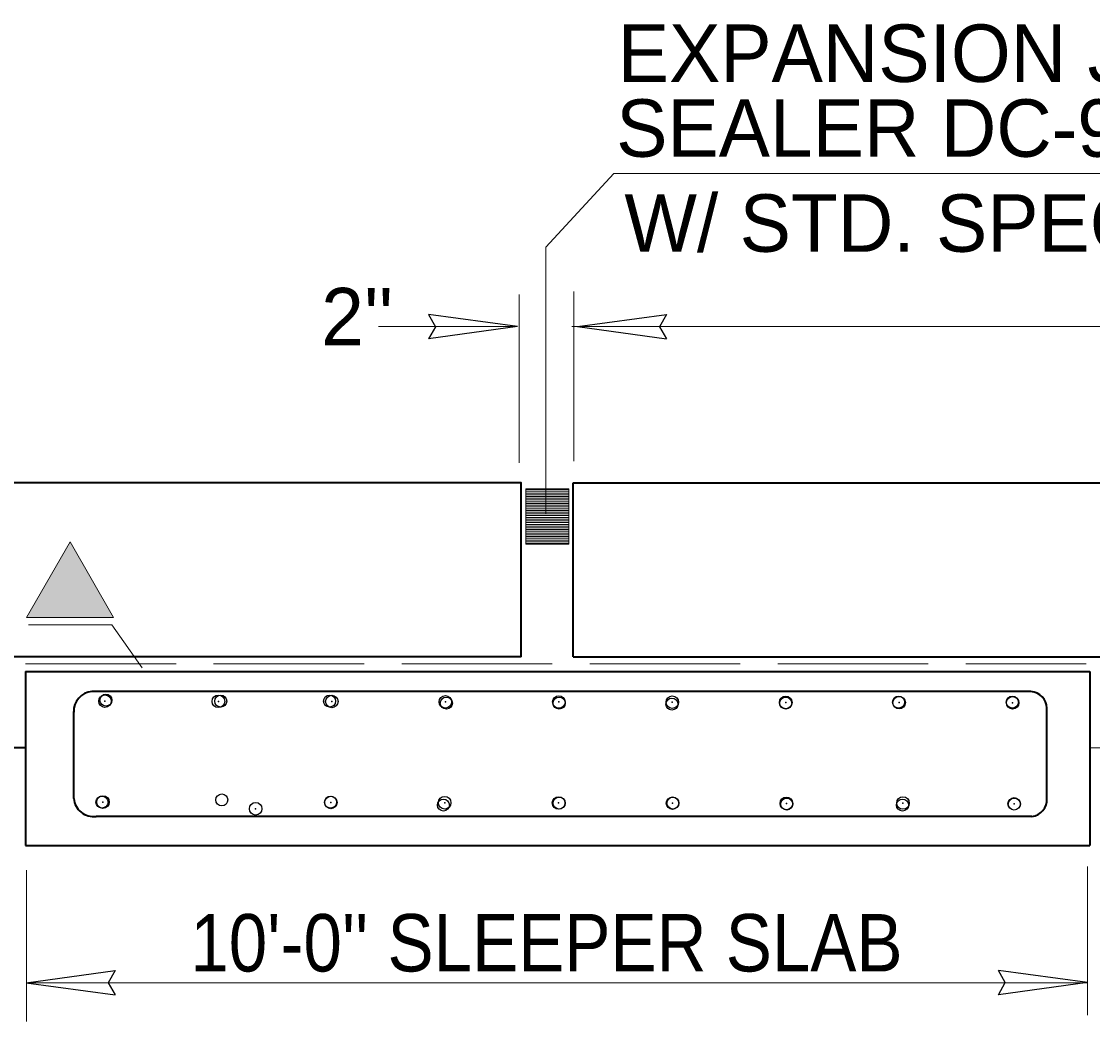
# Model space of a CAD drawing. Extents: x 34103 to 34476, y -22046 to -21727.
# Drawn here: x 34160.81 to 34177.9, y -21961.6 to -21945.64 of the extents above; entities that cross this region are included whole.
import ezdxf

# ---------------------------------------------------------------- set-up
doc = ezdxf.new("R2010")
doc.units = 0
doc.header["$LTSCALE"] = 0.4
doc.header["$PDMODE"] = 32
doc.header["$PDSIZE"] = 0.2
doc.linetypes.add('LONG_DASHED', pattern=[7.5, 6, -1.5])
doc.layers.add('1', color=7, linetype='Continuous', lineweight=25)

msp = doc.modelspace()

# ---------------------------------------------------------------- hatches: boundary and pattern name
at = {"layer": '1'}
msp.add_hatch(color=256, dxfattribs=at).paths.add_polyline_path([(34161.5839, -21953.948), (34162.2797, -21955.1531), (34160.8882, -21955.1531)])

# ---------------------------------------------------------------- linework, layer by layer
at = {"layer": '1', "lineweight": 13}
for p, q in [((34170.2598, -21948.0683), (34189.0961, -21948.0683)), ((34168.7482, -21952.6848), (34168.7482, -21950.003)), ((34169.6196, -21952.6583), (34169.6196, -21949.95)), ((34166.5039, -21950.5115), (34168.7243, -21950.5115)), ((34219.9551, -21950.5115), (34169.5906, -21950.5115)), ((34168.8547, -21953.113), (34169.5387, -21953.113)), ((34168.8547, -21953.1407), (34169.5387, -21953.1407)), ((34168.8547, -21953.1684), (34169.5387, -21953.1684)), ((34168.8547, -21953.1963), (34169.5387, -21953.1963)), ((34168.8547, -21953.224), (34169.5387, -21953.224)), ((34168.8547, -21953.2518), (34169.5387, -21953.2518)), ((34168.8547, -21953.2796), (34169.5387, -21953.2796)), ((34168.8547, -21953.3074), (34169.5387, -21953.3074)), ((34168.8547, -21953.3351), (34169.5387, -21953.3351)), ((34168.8547, -21953.3631), (34169.5387, -21953.3631)), ((34168.8547, -21953.3907), (34169.5387, -21953.3907)), ((34168.8547, -21953.4185), (34169.5387, -21953.4185)), ((34168.8547, -21953.4462), (34169.5387, -21953.4462)), ((34168.8547, -21953.4741), (34169.5387, -21953.4741)), ((34168.8547, -21953.5018), (34169.5387, -21953.5018)), ((34168.8547, -21953.5296), (34169.5387, -21953.5296)), ((34168.8547, -21953.5574), (34169.5387, -21953.5574)), ((34168.8547, -21953.5853), (34169.5387, -21953.5853)), ((34168.8547, -21953.6129), (34169.5387, -21953.6129)), ((34168.8547, -21953.6407), (34169.5387, -21953.6407)), ((34168.8547, -21953.6686), (34169.5387, -21953.6686)), ((34168.8547, -21953.6963), (34169.5387, -21953.6963)), ((34168.8547, -21953.724), (34169.5387, -21953.724)), ((34168.8547, -21953.7518), (34169.5387, -21953.7518)), ((34168.8547, -21953.7797), (34169.5387, -21953.7797)), ((34168.8547, -21953.8074), (34169.5387, -21953.8074)), ((34168.8547, -21953.8353), (34169.5387, -21953.8353)), ((34168.8547, -21953.8629), (34169.5387, -21953.8629)), ((34168.8547, -21953.8907), (34169.5387, -21953.8907)), ((34168.8547, -21953.9186), (34169.5387, -21953.9186)), ((34168.8547, -21953.9463), (34169.5387, -21953.9463)), ((34168.8547, -21953.9741), (34169.5387, -21953.9741)), ((34177.8527, -21957.2341), (34212.9358, -21957.2341)), ((34160.8911, -21961.6034), (34160.8911, -21959.1853)), ((34177.8141, -21961.502), (34177.8141, -21959.1303)), ((34177.8141, -21960.9828), (34160.8838, -21960.9828))]:
    msp.add_line(p, q, dxfattribs=at)
at = {"layer": '1'}
for p, q in [((34168.724, -21950.5122), (34167.3047, -21950.3173)), ((34169.6797, -21950.5122), (34171.0991, -21950.3173)), ((34168.724, -21950.5122), (34167.3047, -21950.7072)), ((34169.6797, -21950.5122), (34171.0991, -21950.7072)), ((34160.8841, -21960.9836), (34162.3034, -21960.7886)), ((34177.8138, -21960.9822), (34176.3944, -21960.7872)), ((34160.8841, -21960.9836), (34162.3034, -21961.1787)), ((34177.8138, -21960.9822), (34176.3944, -21961.1772))]:
    msp.add_line(p, q, dxfattribs=at)
at = {"layer": '1', "lineweight": 35}
for p, q in [((34169.6128, -21953.004), (34220.887, -21953.004)), ((34169.6128, -21955.7819), (34169.6128, -21953.004)), ((34168.7793, -21955.7819), (34147.5537, -21955.7819)), ((34169.6128, -21955.7819), (34220.887, -21955.7819)), ((34160.8744, -21956.0145), (34160.8744, -21958.7922)), ((34160.8744, -21956.0145), (34177.8527, -21956.0145)), ((34177.8527, -21956.0145), (34177.8527, -21958.7922)), ((34176.9119, -21956.3377), (34161.9328, -21956.3377)), ((34161.6437, -21958.0444), (34161.6437, -21956.6564)), ((34177.1689, -21958.065), (34177.1689, -21956.595)), ((34160.8744, -21957.2341), (34147.1835, -21957.2341)), ((34176.9265, -21958.328), (34162.0012, -21958.328)), ((34160.8744, -21958.7922), (34177.8527, -21958.7922))]:
    msp.add_line(p, q, dxfattribs=at)
at = {"layer": '1', "linetype": 'LONG_DASHED', "lineweight": 13}
msp.add_line((34160.8748, -21955.8928), (34177.7949, -21955.8928), dxfattribs=at)
at = {"layer": '1', "lineweight": 13}
for points in [[(34169.1766, -21953.5035), (34169.1766, -21949.2426), (34170.2598, -21948.0683)], [(34160.9216, -21955.271), (34162.2492, -21955.271), (34162.733, -21955.9568)]]:
    msp.add_lwpolyline(points, dxfattribs=at)
at = {"layer": '1'}
for points in [[(34167.3047, -21950.3173), (34167.4145, -21950.5143), (34167.3047, -21950.7072)], [(34171.0991, -21950.3173), (34170.9891, -21950.5143), (34171.0991, -21950.7072)], [(34162.3034, -21960.7886), (34162.1935, -21960.9857), (34162.3034, -21961.1787)], [(34176.3944, -21961.1772), (34176.5043, -21960.9803), (34176.3944, -21960.7872)]]:
    msp.add_lwpolyline(points, dxfattribs=at)
at = {"layer": '1', "lineweight": 35}
msp.add_lwpolyline([(34168.7793, -21955.7819), (34168.7793, -21953.004), (34147.1835, -21953.004)], dxfattribs=at)
at = {"layer": '1', "lineweight": 13}
for points in [[(34168.8547, -21953.9865), (34169.5387, -21953.9865), (34169.5387, -21953.1009), (34168.8547, -21953.1009)], [(34161.5839, -21953.948), (34162.2797, -21955.1531), (34160.8882, -21955.1531)]]:
    msp.add_lwpolyline(points, close=True, dxfattribs=at)
at = {"layer": '1'}
for centre in [(34162.157, -21956.4735), (34163.9881, -21956.4893), (34165.7245, -21956.4893), (34167.5872, -21956.5209), (34169.3867, -21956.5209), (34171.1863, -21956.5367), (34173.0016, -21956.5209), (34174.8012, -21956.5051), (34176.6165, -21956.5051), (34162.0939, -21958.1006), (34164.0047, -21958.0661), (34165.7403, -21958.1006), (34167.5398, -21958.148), (34169.3867, -21958.1164), (34171.2021, -21958.1164), (34173.0174, -21958.1322), (34174.8643, -21958.148), (34176.6481, -21958.1322)]:
    msp.add_circle(centre, 0.096, dxfattribs=at)
at = {"layer": '1', "lineweight": 35}
for centre, radius, start, end in [((34161.9554, -21958.0187), 0.3127, 184.72253, 278.41789), ((34176.8983, -21958.0582), 0.2713, 275.96994, 3.26091)]:
    msp.add_arc(centre, radius, start, end, dxfattribs=at)
for centre, major_axis, ratio, start_param, end_param in [((34161.9571, -21956.6511), (-0.0244, 0.3139), 0.996294, 6.2831853, 7.8145909), ((34176.8948, -21956.6084), (0.274, -0.0156), 0.988587, 0.0877865, 1.5642726)]:
    msp.add_ellipse(centre, major_axis=major_axis, ratio=ratio, start_param=start_param, end_param=end_param, dxfattribs=at)
at = {"layer": '1'}
for p in [(34162.1411, -21956.4893), (34163.9512, -21956.4929), (34165.7613, -21956.4963), (34167.5714, -21956.4999), (34169.3815, -21956.5032), (34171.1915, -21956.5069), (34173.0016, -21956.5104), (34174.8117, -21956.5139), (34176.6217, -21956.5175), (34162.1096, -21958.1007), (34165.7438, -21958.1077), (34167.5608, -21958.1112), (34169.3779, -21958.1147), (34171.195, -21958.1181), (34173.0122, -21958.1217), (34174.8714, -21958.1159), (34176.6463, -21958.1287), (34164.5453, -21958.2073)]:
    msp.add_point(p, dxfattribs=at)

# ---------------------------------------------------------------- texts
for s, p in [('EXPANSION JOINT W/JOINT', (34170.3234, -21946.608)), ('SEALER DC-902 RS IN ACCORD.', (34170.2973, -21947.8026)), ('W/ STD. SPECIFICATION 419.04', (34170.4283, -21949.3188)), ("2''", (34165.5905, -21950.8122))]:
    msp.add_text(s, height=0.9166, dxfattribs=at).set_placement(p)
at = {"layer": '1', "width": 0.9}
msp.add_text("10'-0'' SLEEPER SLAB", height=0.9166, dxfattribs=at).set_placement((34163.5029, -21960.8037))

doc.saveas('drawing.dxf')
